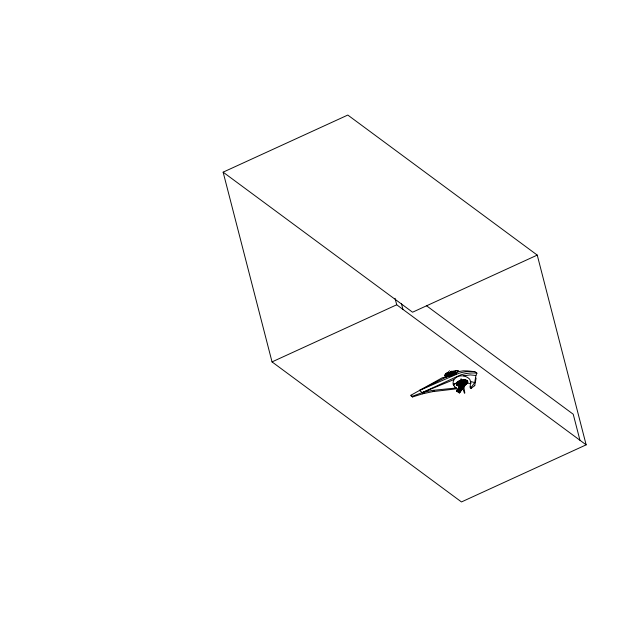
<?xml version="1.0" encoding="UTF-8"?>
<svg xmlns="http://www.w3.org/2000/svg" width="617" height="617" viewBox="0 0 617 617"><rect width="100%" height="100%" fill="white"/><g stroke="black" fill="none" stroke-linecap="round" stroke-linejoin="round"><path stroke-width="0.93" d="M451.058 374.527L450.811 374.025L451.073 374.519L450.811 374.025L455.986 372.182L456.225 372.714C450.348 375.699 447.981 374.488 455.554 371.82L455.878 372.321L451.875 374.118M455.554 371.85L450.749 374.049L454.968 371.527L455.377 371.951L452.516 373.647M461.848 383.242L461.524 382.741L456.372 384.576L456.611 385.085L461.778 383.211L461.539 382.702L456.711 384.977L457.043 385.448L461.925 383.211L461.516 382.779L457.22 385.309L457.629 385.733L461.925 383.211L457.043 385.417M446.13 376.979L450.449 374.534L445.883 373.817M446.091 373.308L450.31 374.766L447.24 376.817L450.526 374.527L447.626 372.36L450.14 374.288L446.793 372.869L449.801 373.933L447.31 372.838M465.041 384.939L462.457 382.972C459.279 382.17 472.182 386.913 462.488 382.926C463.56 383.519 471.365 385.008 462.195 382.825C475.383 385.957 457.783 378.961 463.089 385.617L462.472 385.478L461.755 382.918L462.426 383.01L464.069 385.286L461.755 382.918L463.467 385.201L464.084 385.239M450.649 376.2L450.788 374.388L450.688 376.239M461.539 383.049C463.02 382.625 462.75 386.566 461.462 385.679L461.693 382.91L467.223 382.841M461.817 381.931L461.963 380.118L462.48 379.779L462.264 382.494M461.855 381.969L462.002 380.157M455.392 373.709L450.958 374.087L450.927 374.681L453.58 374.442M456.31 383.635L458.963 383.396L456.325 383.666L456.356 383.064L461.747 382.579L461.632 383.18M456.325 383.666L456.356 383.064M461.616 383.149L461.863 382.494L457.845 381.483L457.544 382.039L460.791 382.872M476.116 378.028L474.751 385.586L471.265 388.24A6.417 5.291 -53.5 0 1 470.409 388.348C469.522 384.939 472.337 380.041 468.041 377.812C466.151 376.594 463.953 375.537 461.647 375.892C454.922 375.498 449.261 383.465 456.372 387.97L456.611 388.818L432.725 391.625L422.614 393.808L412.534 396.97L411.115 395.929L410.937 395.219L442.443 377.666C444.371 378.159 467.956 369.583 454.073 370.956M450.163 374.573L444.757 375.414L450.279 374.504L444.857 375.969L450.287 374.48L445.135 376.378M471.265 388.24L471.257 387.329L474.712 382.586L475.908 375.491L476.91 373.185L474.851 371.665L467.478 370.902L463.151 370.825L457.976 371.735M454.96 371.557L450.672 374.049M457.22 385.309L457.637 385.702M465.804 384.445L465.303 384.36M450.958 374.087C450.248 375.051 452.346 373.285 453.433 374.82M448.173 372.467L447.61 372.413M462.449 383.026L461.902 382.91L465.295 384.414M464.416 384.838L461.902 382.91L464.994 384.838M454.721 371.735L454.251 371.318L450.595 374.064L451.073 374.442L452.539 373.324M458.346 385.941C464.223 382.486 461.948 381.422 457.868 385.563L458.346 385.941L462.002 383.234M448.536 371.966L450.225 373.594L449.137 372.059L448.536 371.966L450.179 374.241M453.41 371.233L453.958 371.527M458.639 385.733L461.555 382.849L462.079 383.219L459.179 386.065L458.655 385.694L459.195 386.026M448.868 376.216C451.991 373.624 449.431 374.534 453.133 375.375M460.953 380.866L460.945 381.275M462.156 380.982L461.855 380.581M464.825 393.029L463.645 385.895M462.372 383.057L461.74 382.972M462.472 385.478L463.105 385.563M462.172 383.157C460.081 382.633 459.171 390.037 462.017 382.455L461.578 383.003L458.254 381.545L458.616 381.013L461.971 382.501L461.609 383.034L459.071 381.09L459.488 380.589L462.056 382.486M450.518 371.395L451.127 371.619M461.462 385.679L462.102 385.81M451.513 371.28L452.138 371.465L451.274 373.601M459.094 383.142L456.557 383.103L456.696 382.532L461.794 382.517L457.197 382L456.973 382.563L459.734 382.879M450.665 373.37L451.528 371.233M449.724 376.208L450.572 374.465L449.662 375.93M450.186 375.884L450.726 374.419L449.053 375.869M462.141 382.131L462.966 379.956L463.475 379.663L462.326 382.517L464.385 379.609L462.442 382.093M450.718 374.774L451.019 374.218L453.503 375.352M457.575 382.07L457.876 381.514M453.618 384.993L454.991 383.558M450.95 373.378L452.5 371.172L453.071 371.496L451.019 374.38L450.449 374.056M449.184 376.162L450.765 374.457M449.222 376.208L450.248 374.766M461.585 382.879L459.534 385.764L460.112 386.049M460.097 386.088L461.138 384.599M463.159 387.908L459.472 393.021L456.642 390.931L459.796 386.543M462.341 388.733L459.835 386.566L456.642 390.931M464.678 385.656L463.737 387.214L466.915 383.08M465.735 384.183L466.799 382.717M450.418 374.812L450.904 374.311L452.006 375.792M450.942 374.342C449.77 375.082 451.883 373.809 451.382 376.062M460.483 385.748L461.076 386.018L462.241 383.126L459.981 380.689L460.475 380.257L462.133 382.486L461.431 379.941L460.953 380.365L461.431 379.941M453.379 372.097L451.05 374.411L450.51 374.079L453.418 371.195M462.588 382.224L465.295 379.725L464.902 379.949M462.981 382L465.264 379.679M449.646 372.344L449.477 372.768M462.064 380.99L461.477 381.26M461.971 381.159L462.148 380.728M462.819 382.239L466.043 379.848L463.151 382.062M445.86 377.11L450.418 374.488L445.088 374.365L450.117 374.388M462.881 382.355L466.452 380.28M467.478 380.936L463.259 382.417L467.748 381.337L463.259 382.525M450.425 372.799L450.449 372.144M456.372 387.97L432.432 390.399L422.298 392.589L419.429 390.461L448.505 375.954M450.155 374.619L445.381 376.825M410.937 395.219L412.349 396.268L422.298 392.589L460.691 374.905A46.044 37.976 -53.5 0 1 466.143 373.57L467.956 373.293A46.044 37.976 -53.5 0 1 476.91 373.185M223.13 172.158L347.811 115.055L537.245 255.099L586.15 444.842L461.47 501.945L272.035 361.901L223.13 172.158L412.565 312.21L537.245 255.099M272.035 361.901L396.716 304.79L586.15 444.842M445.358 376.771L450.348 374.488L444.834 374.897M463.012 382.347L467.015 380.519M462.341 388.965L459.341 387.021L462.094 389.08M461.848 389.62L459.094 387.592M458.115 388.733L461.115 390.677L458.362 388.617M457.876 389.103L460.621 391.132M457.374 389.99L460.12 392.019M457.135 390.36L459.642 392.505M459.642 392.728L456.649 390.816L459.395 392.844M459.835 386.335L462.835 388.278L460.768 386.728M461.362 390.106L458.608 388.047L461.609 389.99M460.375 391.471L457.621 389.42L460.367 391.448M460.128 391.818L457.374 389.759L460.375 391.702M419.429 390.461L458.639 373.385A46.044 37.976 -53.5 0 1 464.084 372.051L465.904 371.773A46.044 37.976 -53.5 0 1 474.851 371.665M422.298 392.589L453.595 379.717M463.244 382.363L467.555 380.828M456.727 382.964L455.138 383.481M463.56 375.861L470.185 374.897L475.908 375.491M456.403 373.169L451.027 374.604L450.919 374.056L456.256 372.606L456.403 373.169L450.981 374.642L455.508 373.833M461.57 382.663L456.194 384.121L456.341 384.653L461.717 383.196L461.609 382.625L456.179 383.597C455.724 385.062 462.65 383.936 461.578 382.694M450.24 372.776L449.747 372.838M453.086 384.221L454.22 384.005M456.194 383.62L458.909 383.134M467.732 381.776L462.318 382.802L467.748 381.838M450.125 372.159L450.726 372.46L449.616 372.807M461.501 381.337L460.845 381.044M455.747 370.493L458.763 371.018M470 386.99L471.257 387.329M467.755 382.293L462.264 382.849L467.755 382.355M450.981 374.118L456.009 374.133L451.004 374.141L454.69 374.596M454.22 374.727L450.796 374.75L452.631 374.951M466.066 383.944L466.514 383.944M465.141 382.447L467.254 382.841M445.513 373.833L450.472 374.396M446.531 373.308L448.937 373.971M469.529 383.604L467.74 382.956M452.307 375.522L450.611 374.766L450.973 374.234L452.839 375.676M474.712 382.586L470.601 381.476L471.064 383.265M456.611 388.818L455.647 387.977M450.526 374.041L451.089 374.38M426.362 305.646L573.232 414.231L579.941 440.253M464.647 382.787L465.781 383.913M448.181 372.413L450.071 373.871M461.261 385.818L462.642 386.859M461.261 386.041L463.328 387.592M461.015 386.157L463.082 387.707M461.015 386.389L463.082 387.939L460.768 386.497M450.603 374.025L451.081 374.403M450.981 374.303L450.526 374.774M450.449 374.781L451.59 376.293M454.297 386.628L454.636 387.106M462.025 386.288L464.447 393.122M451.027 374.604L450.873 374.041L456.356 373.115L456.41 373.671M401.482 303.803L402.924 309.379M395.034 298.281L396.716 304.79M412.349 396.268L412.534 396.97M453.618 385.008L453.726 385.571M422.614 393.808A123.269 100.594 -55.3 0 1 424.689 392.774M432.725 391.625A77.102 63.597 -53.5 0 1 434.191 390.862M474.751 385.586A21.032 17.345 -53.5 0 1 474.288 385.679M463.475 384.923A0.925 0.432 -14.5 0 1 463.19 385.286A0.925 0.432 -14.5 0 0 463.498 385M449.446 370.724L449.469 370.701M460.853 379.162L461.254 379.116L460.853 379.162M459.341 387.252L462.094 389.304L459.349 387.275M458.608 388.278L461.362 390.337L458.616 388.301"/></g></svg>
